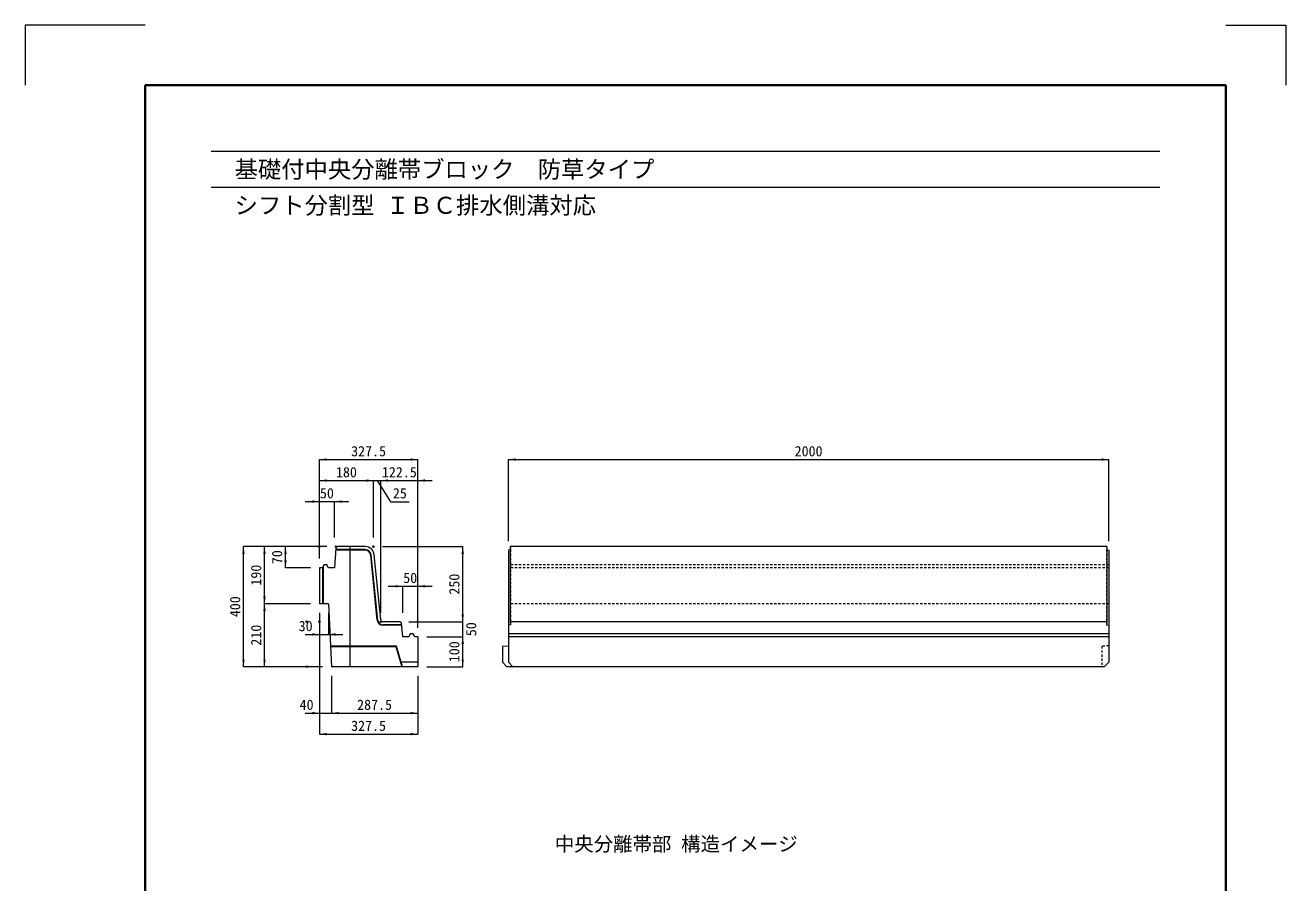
# Model space of a CAD drawing. Units: millimetres at full size. Extents: x 0 to 4200, y 0 to 5940.
# Drawn here: x 0 to 4200, y 3083 to 5940 of the extents above; entities that cross this region are included whole.
import ezdxf
from ezdxf.enums import TextEntityAlignment as Align

# ---------------------------------------------------------------- set-up
doc = ezdxf.new("R2010")
doc.units = ezdxf.units.MM
doc.header["$LTSCALE"] = 10
doc.header["$PDMODE"] = 32
doc.header["$PDSIZE"] = 5
doc.linetypes.add('USER2', pattern=[1.35, 0.75, -0.6])
for name, color, linetype, lineweight in [('Defpoints_2', 7, 'Continuous', 13), ('作業エリア', 11, 'Continuous', 13), ('図枠', 7, 'Continuous', 5), ('境界ブロック', 2, 'Continuous', 13), ('寸法線-1', 7, 'Continuous', 13), ('目地', 132, 'Continuous', 5), ('補助線', 8, 'Continuous', 13)]:
    doc.layers.add(name, color=color, linetype=linetype, lineweight=lineweight)
doc.layers.add('文字', color=6, linetype='Continuous')
doc.styles.add('ＭＳ ゴシック', font='')
doc.styles.get('ＭＳ ゴシック').set_extended_font_data('MS Gothic')

# ---------------------------------------------------------------- blocks, each defined once
blk = doc.blocks.new('filled_arrow')
at = {"color": 0, "linetype": 'Continuous', "lineweight": -2}
blk.add_solid([(7.5, 1.25), (0, 0), (7.5, -1.25)], dxfattribs=at)

msp = doc.modelspace()

# ---------------------------------------------------------------- linework, layer by layer
at = {"layer": 'Defpoints_2'}
for p, q in [((0, 5940), (0, 5740)), ((400, 5940), (0, 5940)), ((4000, 5940), (4200, 5940)), ((4200, 5940), (4200, 5740))]:
    msp.add_line(p, q, dxfattribs=at)
at = {"layer": '作業エリア'}
for p in [(980.27, 4202.87), (1035.27, 4202.87), (1160.27, 4202.87), (937.77, 3952.87), (980.27, 3952.87), (1185.27, 3952.87), (1307.77, 3952.87), (937.77, 3802.87)]:
    msp.add_point(p, dxfattribs=at)
at = {"layer": '図枠', "lineweight": 40}
for p, q in [((400, 5740), (4000, 5740)), ((400, 5740), (400, 200)), ((4000, 5740), (4000, 200))]:
    msp.add_line(p, q, dxfattribs=at)
at = {"layer": '図枠', "lineweight": 13}
for p, q in [((620, 5520), (3780, 5520)), ((620, 5400), (3780, 5400))]:
    msp.add_line(p, q, dxfattribs=at)
at = {"layer": '境界ブロック'}
for p, q in [((1040.27, 4202.87), (1034.92, 4197.89)), ((1133.12, 4202.87), (1040.27, 4202.87)), ((3604.05, 4202.87), (1616.05, 4202.87)), ((1616.05, 4202.87), (1616.05, 3952.87)), ((3604.05, 4202.87), (3604.05, 3952.87)), ((1034.92, 4197.89), (1030.27, 4132.87)), ((1184.64, 3959.18), (1162.97, 4175.86)), ((1616.05, 4192.59), (1610.05, 4190.87)), ((1610.05, 4190.87), (1610.05, 3940.87)), ((1610.05, 4190.87), (1610.05, 3817.87)), ((3604.05, 4192.59), (3610.05, 4190.87)), ((3610.05, 4190.87), (3610.05, 3940.87)), ((3610.05, 4190.87), (3610.05, 3817.87)), ((980.27, 4132.87), (980.27, 4012.87)), ((990.27, 4132.87), (980.27, 4132.87)), ((995.27, 4142.87), (990.27, 4132.87)), ((1005.27, 4142.87), (995.27, 4142.87)), ((1010.27, 4132.87), (1005.27, 4142.87)), ((1030.27, 4132.87), (1010.27, 4132.87)), ((1010.27, 4012.87), (980.27, 4012.87)), ((1010.27, 4012.87), (1020.27, 3802.87)), ((1247.77, 3952.87), (1191.61, 3952.87)), ((1253.27, 3947.9), (1247.77, 3952.87)), ((3604.05, 3952.87), (1616.05, 3952.87)), ((1616.05, 3952.87), (1617.05, 3942.87)), ((3604.05, 3952.87), (3603.05, 3942.87)), ((1257.77, 3902.87), (1253.27, 3947.9)), ((1282.77, 3912.87), (1277.77, 3902.87)), ((1292.77, 3912.87), (1282.77, 3912.87)), ((1297.77, 3902.87), (1292.77, 3912.87)), ((1617.05, 3942.87), (1610.05, 3940.87)), ((3603.05, 3942.87), (3610.05, 3940.87)), ((1236.77, 3871.87), (1016.99, 3871.87)), ((1256.77, 3802.87), (1236.77, 3871.87)), ((1277.77, 3902.87), (1257.77, 3902.87)), ((1307.77, 3902.87), (1297.77, 3902.87)), ((1307.77, 3902.87), (1307.77, 3802.87)), ((1610.05, 3871.87), (1590.05, 3869.87)), ((1590.05, 3869.87), (1590.05, 3817.87)), ((3610.05, 3902.87), (1610.05, 3902.87)), ((1307.77, 3802.87), (1020.27, 3802.87)), ((1590.05, 3817.87), (1605.05, 3802.87)), ((3595.05, 3802.87), (1605.05, 3802.87)), ((1610.05, 3817.87), (1625.05, 3802.87)), ((3610.05, 3817.87), (3595.05, 3802.87))]:
    msp.add_line(p, q, dxfattribs=at)
at = {"layer": '境界ブロック', "linetype": 'USER2', "lineweight": 9}
for p, q in [((3610.05, 4142.87), (1610.05, 4142.87)), ((3610.05, 4132.87), (1610.05, 4132.87)), ((3610.05, 4012.87), (1610.05, 4012.87))]:
    msp.add_line(p, q, dxfattribs=at)
at = {"layer": '境界ブロック', "lineweight": 9}
for p, q in [((3610.05, 3912.87), (1610.05, 3912.87)), ((1307.77, 3817.87), (1252.49, 3817.87))]:
    msp.add_line(p, q, dxfattribs=at)
at = {"layer": '境界ブロック', "lineweight": 5}
for p, q in [((1017.08, 3869.87), (1234.77, 3869.87)), ((1234.77, 3869.87), (1236.77, 3871.87)), ((1234.77, 3869.87), (1254.77, 3802.87))]:
    msp.add_line(p, q, dxfattribs=at)
at = {"layer": '境界ブロック', "linetype": 'USER2'}
for p, q in [((3610.05, 3872.87), (3587.05, 3870.87)), ((3587.05, 3870.87), (3587.05, 3802.87))]:
    msp.add_line(p, q, dxfattribs=at)
at = {"layer": '境界ブロック'}
for centre, radius, start, end in [((1133.12, 4172.87), 30, 5.71059, 90), ((1191.61, 3959.87), 7, 185.71059, 270)]:
    msp.add_arc(centre, radius, start, end, dxfattribs=at)
at = {"layer": '寸法線-1'}
for p, q in [((980.27, 4493.02), (1307.77, 4493.02)), ((980.27, 4162.87), (980.27, 4493.02)), ((1307.77, 3932.87), (1307.77, 4493.02)), ((1610.05, 4493.02), (3610.05, 4493.02)), ((1610.05, 4220.87), (1610.05, 4493.02)), ((3610.05, 4220.87), (3610.05, 4493.02)), ((980.27, 4423.02), (1160.27, 4423.02)), ((1112.27, 4423.02), (1233.27, 4423.02)), ((1160.27, 4232.87), (1160.27, 4423.02)), ((1172.77, 4423.02), (1217.25, 4352.74)), ((1185.27, 3982.87), (1185.27, 4423.02)), ((1185.27, 4423.02), (1355.77, 4423.02)), ((932.27, 4353.02), (1078.27, 4353.02)), ((1030.27, 4232.87), (1030.27, 4353.02)), ((1217.25, 4352.74), (1279.1, 4352.74)), ((727.24, 3802.87), (727.24, 4202.87)), ((1005.27, 4202.87), (727.24, 4202.87)), ((797.24, 4012.87), (797.24, 4202.87)), ((867.24, 4132.87), (867.24, 4202.87)), ((1190.27, 4202.87), (1457.66, 4202.87)), ((1457.66, 3952.87), (1457.66, 4202.87)), ((950.27, 4132.87), (867.24, 4132.87)), ((1209.77, 4070.84), (1355.77, 4070.84)), ((1257.77, 3982.87), (1257.77, 4070.84)), ((797.24, 3802.87), (797.24, 4012.87)), ((950.27, 4012.87), (797.24, 4012.87)), ((1457.66, 3854.87), (1457.66, 4000.87)), ((980.27, 3982.87), (980.27, 3578.28)), ((1010.27, 3982.87), (1010.27, 3910.42)), ((1277.77, 3952.87), (1457.66, 3952.87)), ((932.27, 3910.42), (1058.27, 3910.42)), ((1337.77, 3902.87), (1457.66, 3902.87)), ((1457.66, 3802.87), (1457.66, 3902.87)), ((990.27, 3802.87), (727.24, 3802.87)), ((1337.77, 3802.87), (1457.66, 3802.87)), ((1020.27, 3772.87), (1020.27, 3648.28)), ((1307.77, 3772.87), (1307.77, 3578.28)), ((932.27, 3648.28), (1068.27, 3648.28)), ((1020.27, 3648.28), (1307.77, 3648.28)), ((980.27, 3578.28), (1307.77, 3578.28))]:
    msp.add_line(p, q, dxfattribs=at)
at = {"layer": '目地', "linetype": 'USER2'}
for p, q in [((1616.05, 4202.87), (1617.05, 4192.87)), ((3604.05, 4202.87), (3603.05, 4192.87)), ((1617.05, 4192.87), (1616.05, 4192.59)), ((1617.05, 4192.87), (1617.05, 3942.87)), ((3603.05, 4192.87), (3604.05, 4192.59)), ((3603.05, 4192.87), (3603.05, 3942.87))]:
    msp.add_line(p, q, dxfattribs=at)
at = {"layer": '目地', "lineweight": 9}
for p, q in [((1133.12, 4190.87), (1034.41, 4190.87)), ((1172.7, 3957.98), (1151.03, 4174.66)), ((992.27, 4136.87), (992.27, 4012.87)), ((1253.97, 3940.87), (1191.61, 3940.87))]:
    msp.add_line(p, q, dxfattribs=at)
at = {"layer": '目地'}
for p, q in [((1133.12, 4192.87), (1034.56, 4192.87)), ((1174.69, 3958.18), (1153.02, 4174.86)), ((990.27, 4132.87), (990.27, 4012.87)), ((1253.77, 3942.87), (1191.61, 3942.87))]:
    msp.add_line(p, q, dxfattribs=at)
for centre, radius, start, end in [((1133.12, 4172.87), 20, 5.71059, 90), ((1191.61, 3959.87), 17, 185.71059, 270)]:
    msp.add_arc(centre, radius, start, end, dxfattribs=at)
at = {"layer": '目地', "lineweight": 9}
for centre, radius, start, end in [((1133.12, 4172.87), 18, 5.71059, 90), ((1191.61, 3959.87), 19, 185.71059, 270)]:
    msp.add_arc(centre, radius, start, end, dxfattribs=at)
at = {"layer": '補助線'}
msp.add_line((1082.77, 3802.87), (1082.77, 4202.87), dxfattribs=at)

# ---------------------------------------------------------------- block references
at = {"layer": '寸法線-1', "xscale": 3.2, "yscale": 3.2}
for p in [(980.27, 4493.02), (1610.05, 4493.02), (980.27, 4423.02), (1185.27, 4423.02), (1185.27, 4423.02), (1307.77, 4423.02), (1030.27, 4353.02), (1307.77, 4070.84), (1010.27, 3910.42), (1020.27, 3648.28), (1020.27, 3648.28), (980.27, 3578.28)]:
    msp.add_blockref('filled_arrow', p, dxfattribs=at)
for p, rotation in [((1307.77, 4493.02), 180), ((3610.05, 4493.02), 180), ((1160.27, 4423.02), 180), ((1160.27, 4423.02), 180), ((980.27, 4353.02), 180), ((727.24, 4202.87), 270), ((797.24, 4202.87), 270), ((867.24, 4202.87), 270), ((1457.66, 4202.87), 270), ((867.24, 4132.87), 90), ((1257.77, 4070.84), 180), ((797.24, 4012.87), 90), ((797.24, 4012.87), 270), ((1457.66, 3952.87), 90), ((1457.66, 3952.87), 90), ((980.27, 3910.42), 180), ((1457.66, 3902.87), 270), ((1457.66, 3902.87), 270), ((727.24, 3802.87), 90), ((797.24, 3802.87), 90), ((1457.66, 3802.87), 90), ((980.27, 3648.28), 180), ((1307.77, 3648.28), 180), ((1307.77, 3578.28), 180)]:
    msp.add_blockref('filled_arrow', p, dxfattribs=dict(at, rotation=rotation))

# ---------------------------------------------------------------- texts
at = {"layer": '図枠', "style": 'ＭＳ ゴシック'}
for s, p in [('\u3000基礎付中央分離帯ブロック\u3000防草タイプ', (620, 5460)), ('\u3000シフト分割型 ＩＢＣ排水側溝対応', (620, 5340))]:
    msp.add_text(s, height=56.96, dxfattribs=at).set_placement(p, align=Align.MIDDLE_LEFT)
at = {"layer": '寸法線-1', "style": 'ＭＳ ゴシック'}
for s, p in [('327.5', (1144.02, 4521.02)), ('2000', (2610.05, 4521.02)), ('180', (1070.27, 4451.02)), ('122.5', (1246.52, 4451.02)), ('50', (1005.27, 4381.02)), ('25', (1248.18, 4380.74)), ('50', (1282.77, 4098.84)), ('30', (934.4, 3938.42)), ('40', (937.52, 3676.28)), ('287.5', (1164.02, 3676.28)), ('327.5', (1144.02, 3606.28))]:
    msp.add_text(s, height=34.18, dxfattribs=at).set_placement(p, align=Align.MIDDLE_CENTER)
for s, p in [('70', (839.24, 4167.87)), ('190', (769.24, 4107.87)), ('250', (1429.66, 4077.87)), ('400', (699.24, 4002.87)), ('50', (1485.66, 3927.87)), ('210', (769.24, 3907.87)), ('100', (1429.66, 3852.87))]:
    msp.add_text(s, height=34.18, rotation=90, dxfattribs=at).set_placement(p, align=Align.MIDDLE_CENTER)
at = {"layer": '文字', "style": 'ＭＳ ゴシック'}
msp.add_text('\u3000中央分離帯部 構造イメージ\u3000', height=47.47, dxfattribs=at).set_placement((2169.24, 3212.34), align=Align.MIDDLE_CENTER)

doc.saveas('drawing.dxf')
